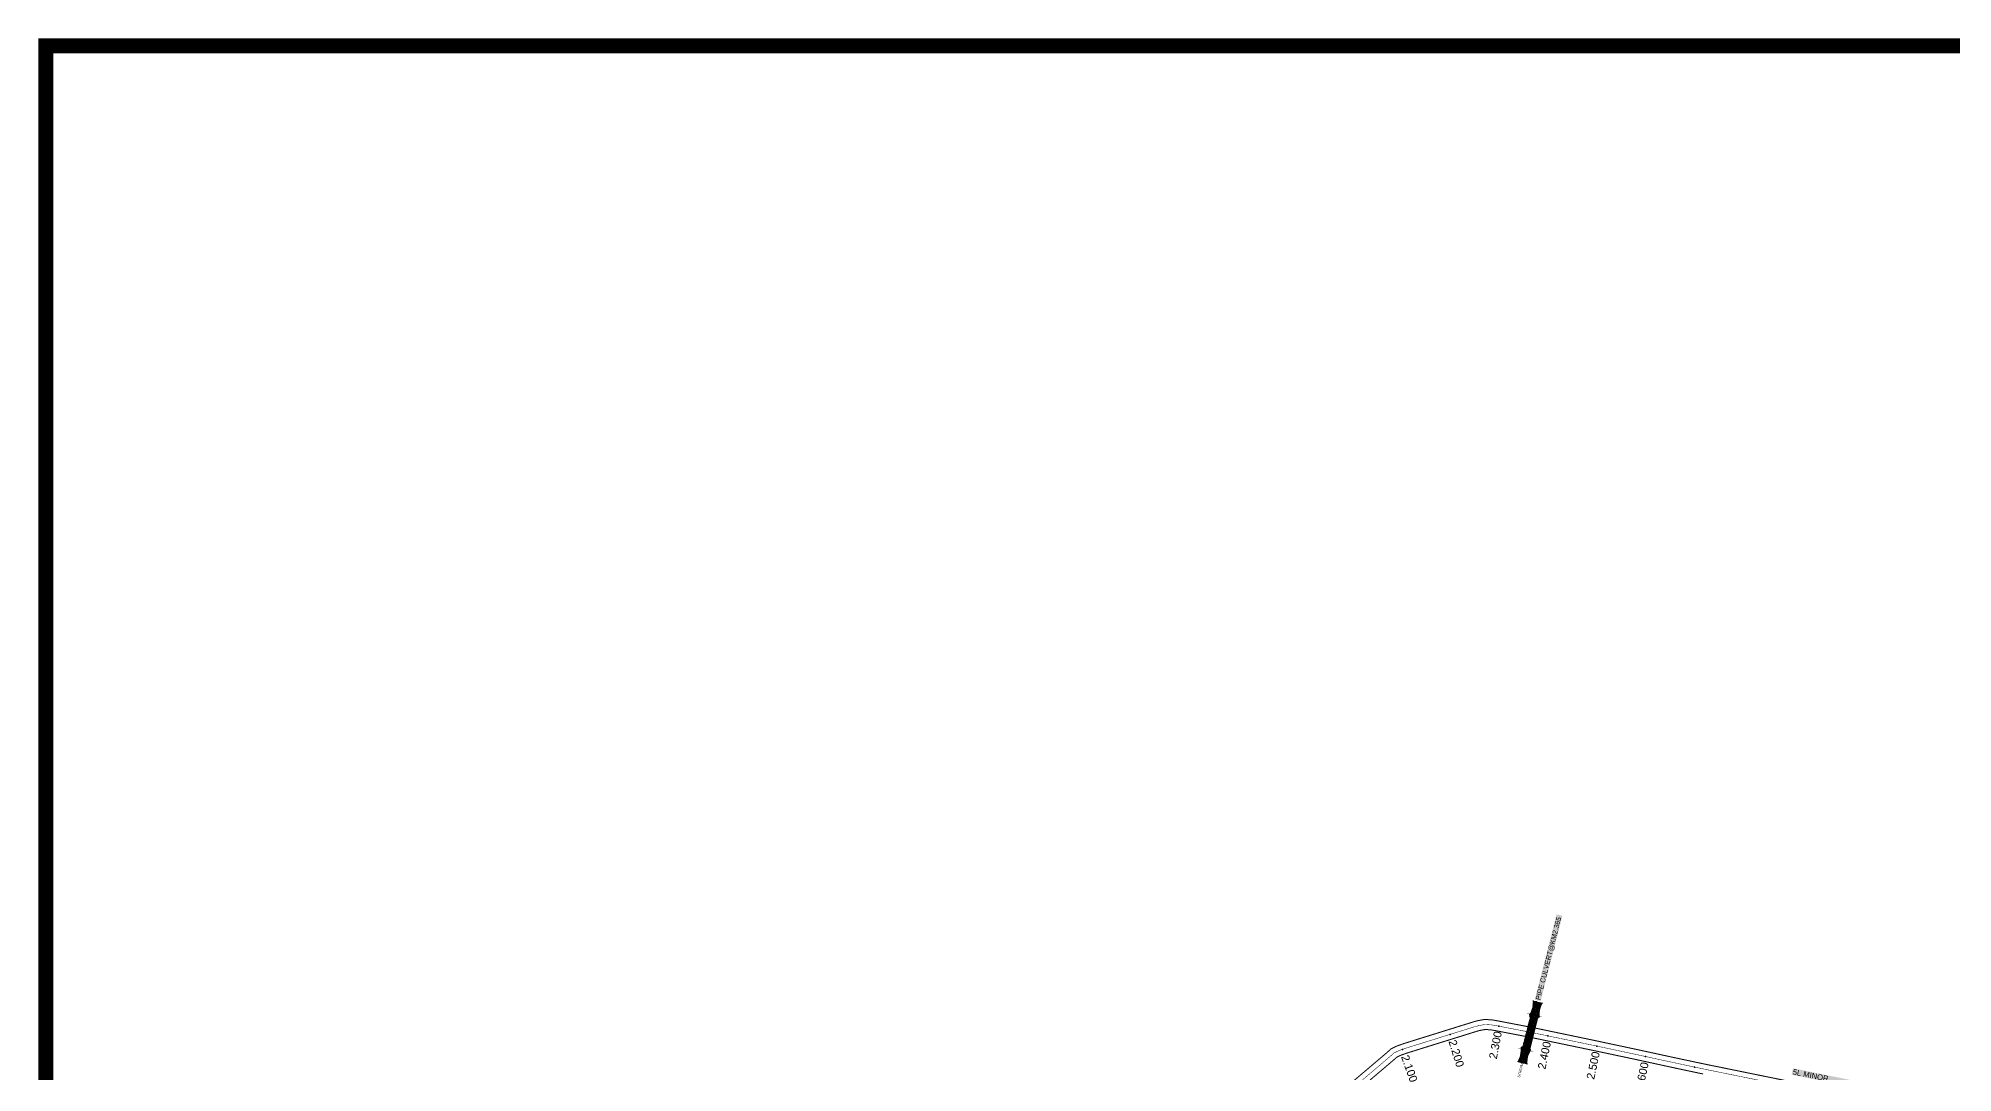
# Model space of a CAD drawing. Header units: inches. Extents: x 191726 to 254104, y 1600078 to 1621862.
# Drawn here: x 191764 to 195592, y 1616478 to 1618548 of the extents above; entities that cross this region are included whole.
import ezdxf
from ezdxf.enums import TextEntityAlignment as Align

# ---------------------------------------------------------------- set-up
doc = ezdxf.new("R2010")
doc.units = ezdxf.units.IN
doc.header["$LTSCALE"] = 15
doc.header["$MEASUREMENT"] = 0
doc.linetypes.add('HIDDEN2', pattern=[0.1875, 0.125, -0.0625])
for name, color, linetype in [('CANAL1', 7, 'Continuous'), ('CS', 134, 'Continuous'), ('CSMark', 72, 'Continuous'), ('STRUCTURE', 5, 'Continuous'), ('text2', 7, 'Continuous')]:
    doc.layers.add(name, color=color, linetype=linetype)
doc.styles.get("Standard").update_dxf_attribs({"font": 'arial.ttf'})
doc.dimstyles.get("Standard").update_dxf_attribs({"dimtxt": 0.18, "dimasz": 0.18, "dimexe": 0.18, "dimexo": 0.0625, "dimgap": 0.09, "dimtad": 0, "dimtih": 1, "dimtoh": 1, "dimdec": 4, "dimzin": 0, "dimdsep": 46, "dimtxsty": 'Standard', "dimcen": 0.09, "dimadec": 0, "dimazin": 0, "dimtfac": 1, "dimtdec": 4, "dimtofl": 0, "dimtmove": 0, "dimatfit": 3, "dimfxl": 1, "dimtolj": 1, "dimtzin": 0, "dimarcsym": 0})

# ---------------------------------------------------------------- blocks, each defined once
blk = doc.blocks.new('SP')
at = {"layer": 'STRUCTURE'}
h = blk.add_hatch(dxfattribs=at)
h.set_pattern_fill('DASH', color=256, scale=8, style=0)
edge = h.paths.add_edge_path()
edge.add_spline(control_points=[(769825.7, 1706742.1), (769825.3, 1706741.8), (769823.8, 1706740.8), (769820.9, 1706740.3), (769817, 1706739.7), (769811.4, 1706738.9), (769804, 1706739.7), (769798.4, 1706741), (769795.6, 1706741.6)], knot_values=[0, 0, 0, 0, 1.613557, 5.24513, 8.624976, 13.470124, 22.190216, 30.746377, 30.746377, 30.746377, 30.746377], degree=3, periodic=0)
edge.add_line((769795.6, 1706741.6), (769792.6, 1706739.6))
edge.add_line((769792.6, 1706739.6), (769732.6, 1706739.6))
edge.add_line((769732.6, 1706739.6), (769729.6, 1706741.6))
edge.add_spline(control_points=[(769729.6, 1706741.6), (769726.9, 1706740.9), (769721.3, 1706739.5), (769713.9, 1706738.5), (769708.3, 1706739.1), (769704.4, 1706739.6), (769701.5, 1706740), (769700, 1706741), (769699.5, 1706741.3)], knot_values=[0, 0, 0, 0, 8.556161, 17.276253, 22.121402, 25.501247, 29.13282, 30.746377, 30.746377, 30.746377, 30.746377], degree=3, periodic=0)
edge.add_line((769699.5, 1706741.3), (769699.5, 1706722.1))
edge.add_spline(control_points=[(769699.5, 1706722.1), (769700, 1706722.4), (769701.4, 1706723.4), (769704.3, 1706724), (769708.2, 1706724.5), (769713.8, 1706725.3), (769721.2, 1706724.5), (769726.8, 1706723.3), (769729.6, 1706722.6)], knot_values=[0, 0, 0, 0, 1.613557, 5.24513, 8.624976, 13.470124, 22.190216, 30.746377, 30.746377, 30.746377, 30.746377], degree=3, periodic=0)
edge.add_line((769729.6, 1706722.6), (769732.6, 1706724.6))
edge.add_line((769732.6, 1706724.6), (769792.6, 1706724.6))
edge.add_line((769792.6, 1706724.6), (769795.6, 1706722.6))
edge.add_spline(control_points=[(769795.6, 1706722.6), (769798.4, 1706723.3), (769803.9, 1706724.8), (769811.3, 1706725.8), (769817, 1706725.1), (769820.9, 1706724.7), (769823.8, 1706724.2), (769825.2, 1706723.3), (769825.7, 1706723)], knot_values=[0, 0, 0, 0, 8.556161, 17.276253, 22.121402, 25.501247, 29.13282, 30.746377, 30.746377, 30.746377, 30.746377], degree=3, periodic=0)
edge.add_line((769825.7, 1706723), (769825.7, 1706742.1))
h.paths.add_polyline_path([(769764.2, 1706732.1, -1), (769761.1, 1706732.1, -1)], flags=0)
h.paths.add_polyline_path([(769761.1, 1706732.1, 1), (769764.2, 1706732.1, 1)], flags=16)
at = {"layer": 'STRUCTURE', "const_width": 0.628}
for points in [[(769726.6, 1706747.6), (769726.6, 1706743.6), (769732.6, 1706739.6), (769792.6, 1706739.6), (769798.6, 1706743.6), (769798.6, 1706747.6)], [(769726.6, 1706716.6), (769726.6, 1706720.6), (769732.6, 1706724.6), (769792.6, 1706724.6), (769798.6, 1706720.6), (769798.6, 1706716.6)]]:
    blk.add_lwpolyline(points, dxfattribs=at)
at = {"layer": 'STRUCTURE', "color": 3}
blk.add_lwpolyline([(769732.6, 1706724.6), (769792.6, 1706724.6)], dxfattribs=at)
blk.add_lwpolyline([(769732.6, 1706724.6), (769792.6, 1706724.6)], dxfattribs=at)
at = {"layer": 'STRUCTURE', "color": 0}
blk.add_circle((769762.6, 1706732.1), 1.55, dxfattribs=at)
at = {"layer": 'STRUCTURE'}
for points in [[(769699.5, 1706741.3), (769700.9, 1706740.5), (769704.4, 1706739.6), (769707.8, 1706739.2), (769712.6, 1706738.8), (769721.3, 1706739.7), (769729.6, 1706741.6)], [(769825.7, 1706742.1), (769824.3, 1706741.3), (769820.8, 1706740.3), (769817.5, 1706739.8), (769812.7, 1706739.2), (769804, 1706739.9), (769795.6, 1706741.6)], [(769699.5, 1706722.1), (769700.9, 1706723), (769704.4, 1706724), (769707.7, 1706724.5), (769712.5, 1706725), (769721.2, 1706724.4), (769729.6, 1706722.6)], [(769825.7, 1706723), (769824.3, 1706723.8), (769820.8, 1706724.7), (769817.4, 1706725.1), (769812.6, 1706725.5), (769803.9, 1706724.6), (769795.6, 1706722.6)]]:
    blk.add_spline(points, degree=3, dxfattribs=at)
at = {"layer": 'STRUCTURE', "color": 0}
blk.add_text('STREAM', height=5, dxfattribs=at).set_placement((769684.3, 1706732.1), align=Align.MIDDLE_CENTER)
for points in [[(769727.4, 1706732.1), (769700.8, 1706732.1)], [(769824.4, 1706732.1), (769800.5, 1706732.1)]]:
    blk.add_leader(points, dimstyle='Standard', override={"dimasz": 10, "dimgap": 0.09, "dimtad": 0}, dxfattribs=at)

msp = doc.modelspace()

# ---------------------------------------------------------------- linework, layer by layer
at = {"layer": 'CANAL1', "color": 200, "const_width": 2}
for points in [[(194263.8, 1616351.4), (194460.2, 1616518.2), (194469.1, 1616526.2), (194480.3, 1616531.6), (194494.6, 1616536.7), (194635.4, 1616580.6), (194642, 1616582.4), (194656.4, 1616585), (194671.9, 1616583.8), (194682.5, 1616582), (194754.4, 1616568.2), (194878.9, 1616542.2), (194960.3, 1616524.8), (195040.1, 1616507.5), (195097, 1616495.4), (195336, 1616446.7)], [(194276.7, 1616336.1), (194473.4, 1616503.2), (194480.3, 1616509.4), (194488, 1616513.1), (194500.9, 1616517.7), (194641, 1616561.4), (194646.5, 1616562.9), (194657.5, 1616564.9), (194669.5, 1616563.9), (194678.9, 1616562.3), (194750.5, 1616548.5), (194874.7, 1616522.6), (194956.1, 1616505.3), (195035.9, 1616487.9), (195092.9, 1616475.8)]]:
    msp.add_lwpolyline(points, dxfattribs=at)
at = {"layer": 'CANAL1', "color": 1, "linetype": 'HIDDEN2', "ltscale": 4, "const_width": 1}
msp.add_lwpolyline([(194270.3, 1616343.7), (194466.8, 1616510.7), (194474.7, 1616517.8), (194484.2, 1616522.4), (194497.8, 1616527.2), (194638.2, 1616571), (194644.3, 1616572.6), (194657, 1616574.9), (194670.7, 1616573.9), (194680.7, 1616572.2), (194752.5, 1616558.3), (194876.8, 1616532.4), (194958.2, 1616515), (195038, 1616497.7), (195094.9, 1616485.6), (195334, 1616436.9)], dxfattribs=at)
at = {"layer": 'CS'}
for p in [(194684.2, 1616571.5), (194587.3, 1616555.1), (194782.3, 1616552.1), (194880.2, 1616531.7), (194491.9, 1616525.1), (194978, 1616510.7), (195075.8, 1616489.6)]:
    msp.add_point(p, dxfattribs=at)
at = {"layer": 'text2', "color": 5, "const_width": 30}
msp.add_lwpolyline([(191778.6, 1618532.6), (204585.7, 1618532.6), (204585.7, 1604363.8), (191778.6, 1604363.8)], close=True, dxfattribs=at)

# ---------------------------------------------------------------- block references
at = {"layer": 'STRUCTURE', "color": 0, "rotation": 75.72008869414141}
msp.add_blockref('SP', (1658875.9, 449599, 100), dxfattribs=at)

# ---------------------------------------------------------------- texts
at = {"layer": 'CSMark', "color": 1}
for s, rotation, p in [('2.200', 287.3018, (194591.2, 1616543.5)), ('2.100', 289.6539, (194496.2, 1616513))]:
    msp.add_text(s, height=16, rotation=rotation, dxfattribs=at).set_placement(p, align=Align.MIDDLE_LEFT)
for s, rotation, p in [('2.300', 79.096, (194682.9, 1616561)), ('2.400', 78.2268, (194781.1, 1616540.6)), ('2.500', 77.9401, (194878.9, 1616520.2)), ('2.600', 77.7253, (194976.6, 1616499.2))]:
    msp.add_text(s, height=16, rotation=rotation, dxfattribs=at).set_placement(p, align=Align.MIDDLE_RIGHT)
at = {"layer": 'STRUCTURE', "color": 5, "attachment_point": 1, "bg_fill": 1, "box_fill_scale": 1.1, "bg_fill_color": 7, "bg_fill_true_color": 16777215, "bg_fill_transparency": 0}
for s, insert, char_height, width, rotation in [('PIPE CULVERT@KM2.365', (194757.6, 1616625.2, 100), 10, 174.266, 75.694), ('{\\C1;5L MINOR}', (195273.6, 1616485.9), 11, 132.553, 348.4922)]:
    msp.add_mtext(s, dxfattribs=dict(at, insert=insert, char_height=char_height, width=width, rotation=rotation))

doc.saveas('drawing.dxf')
